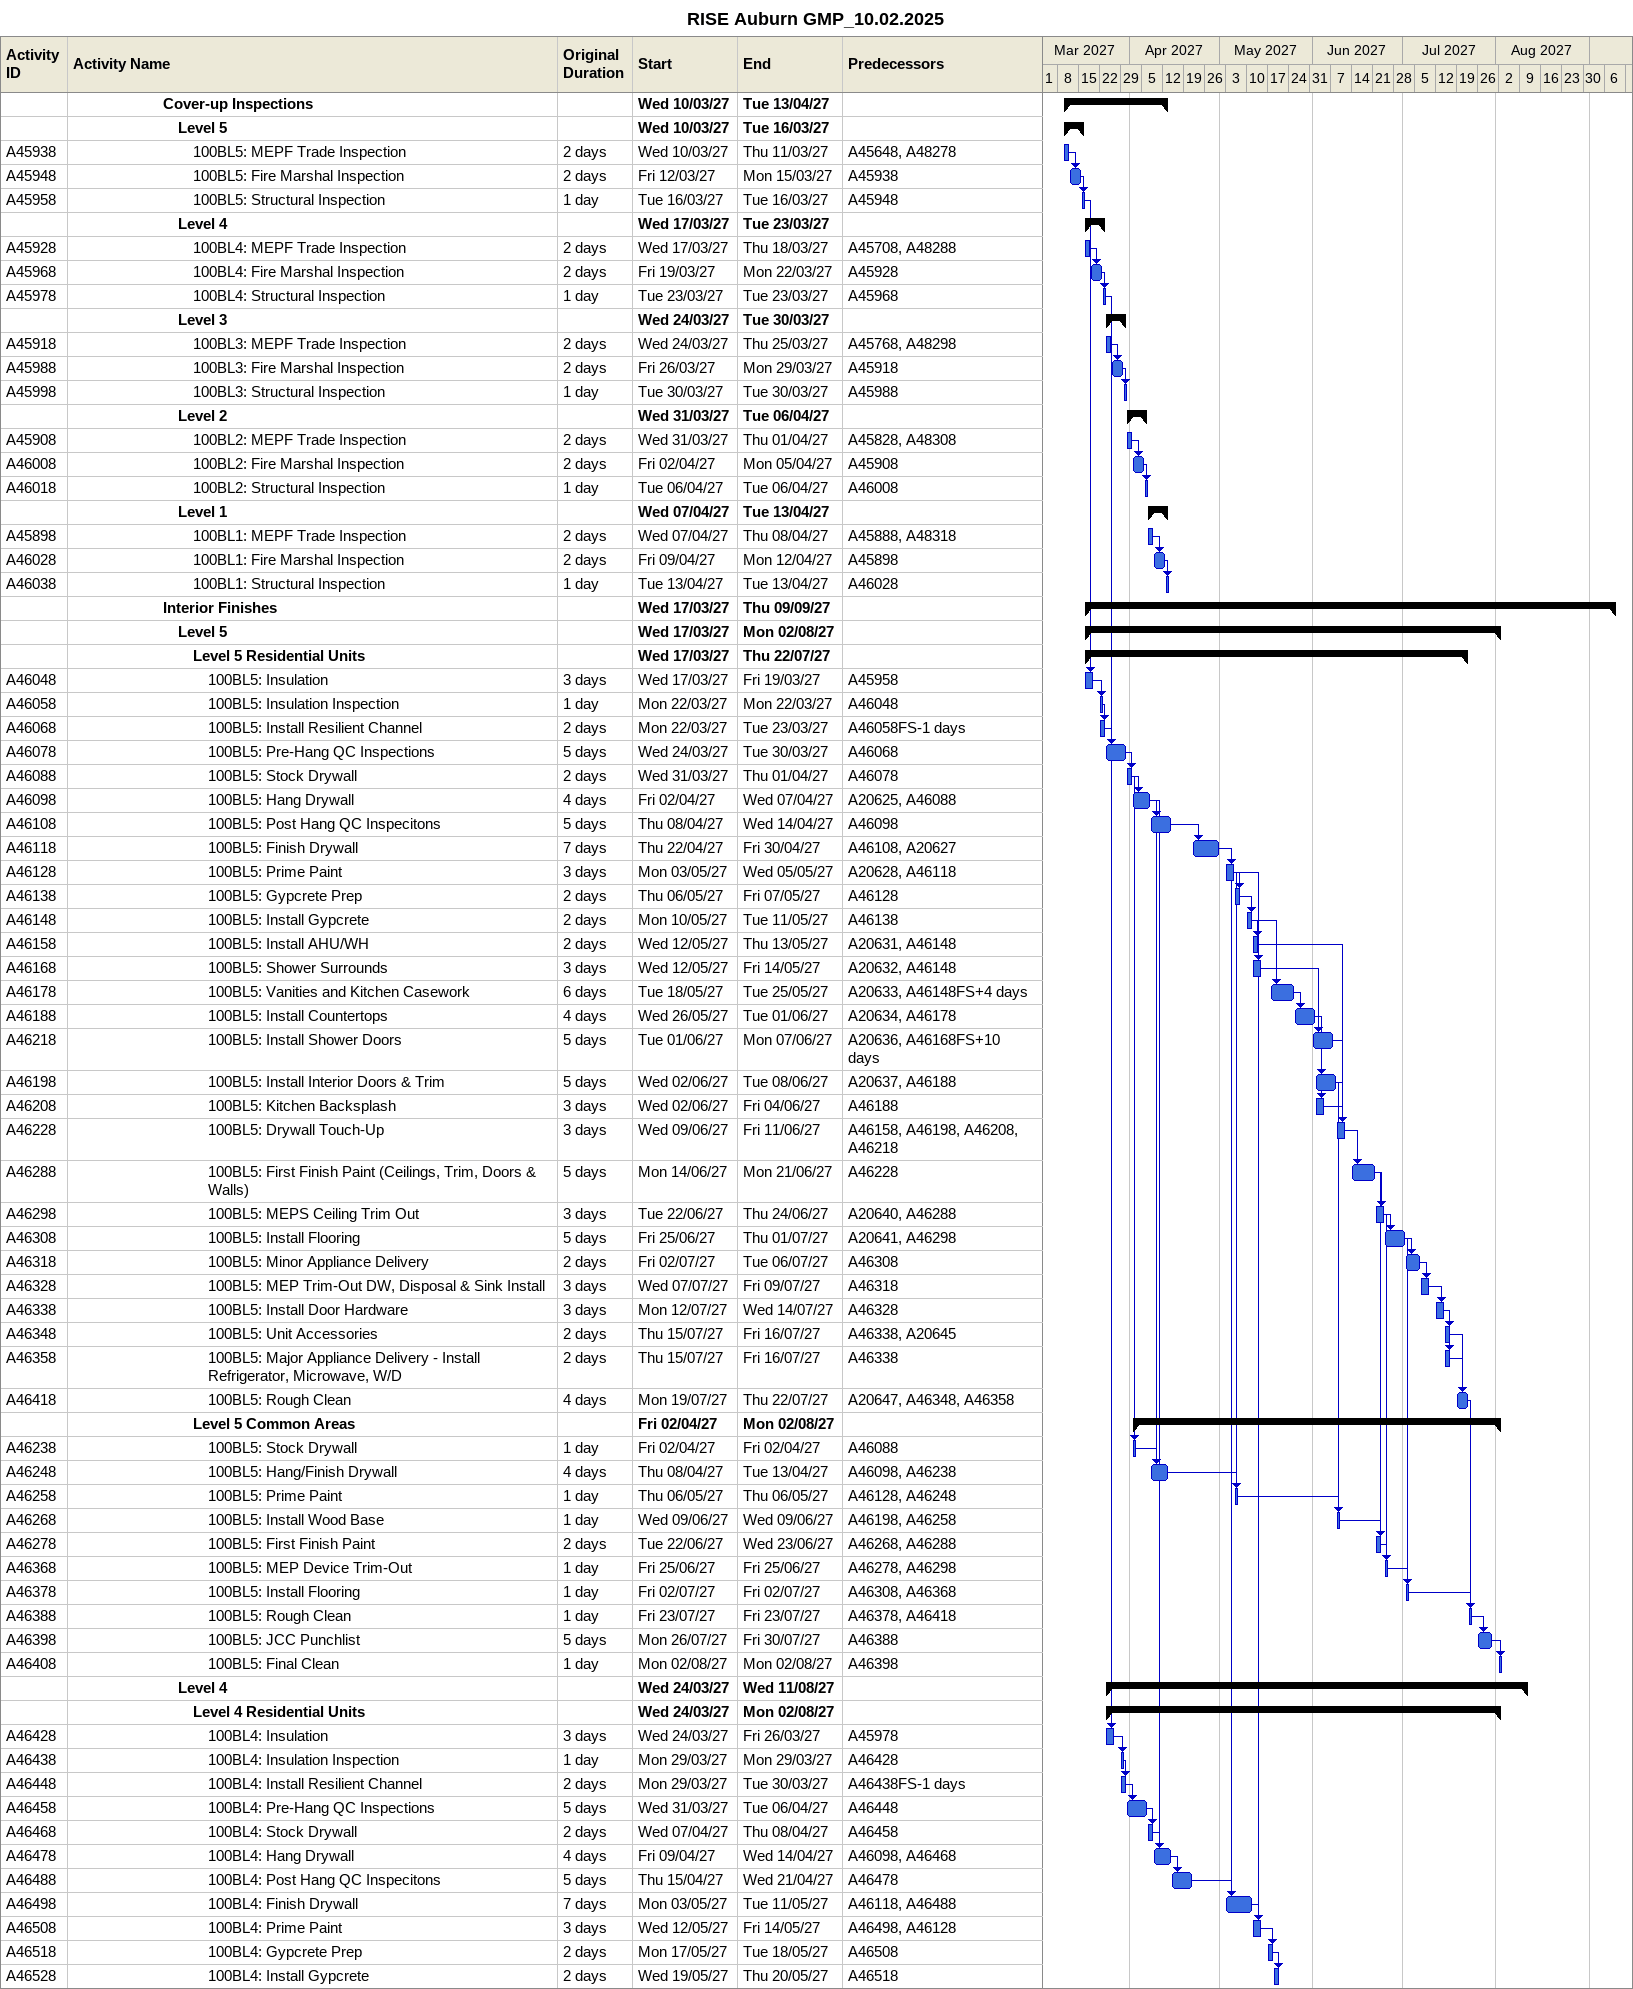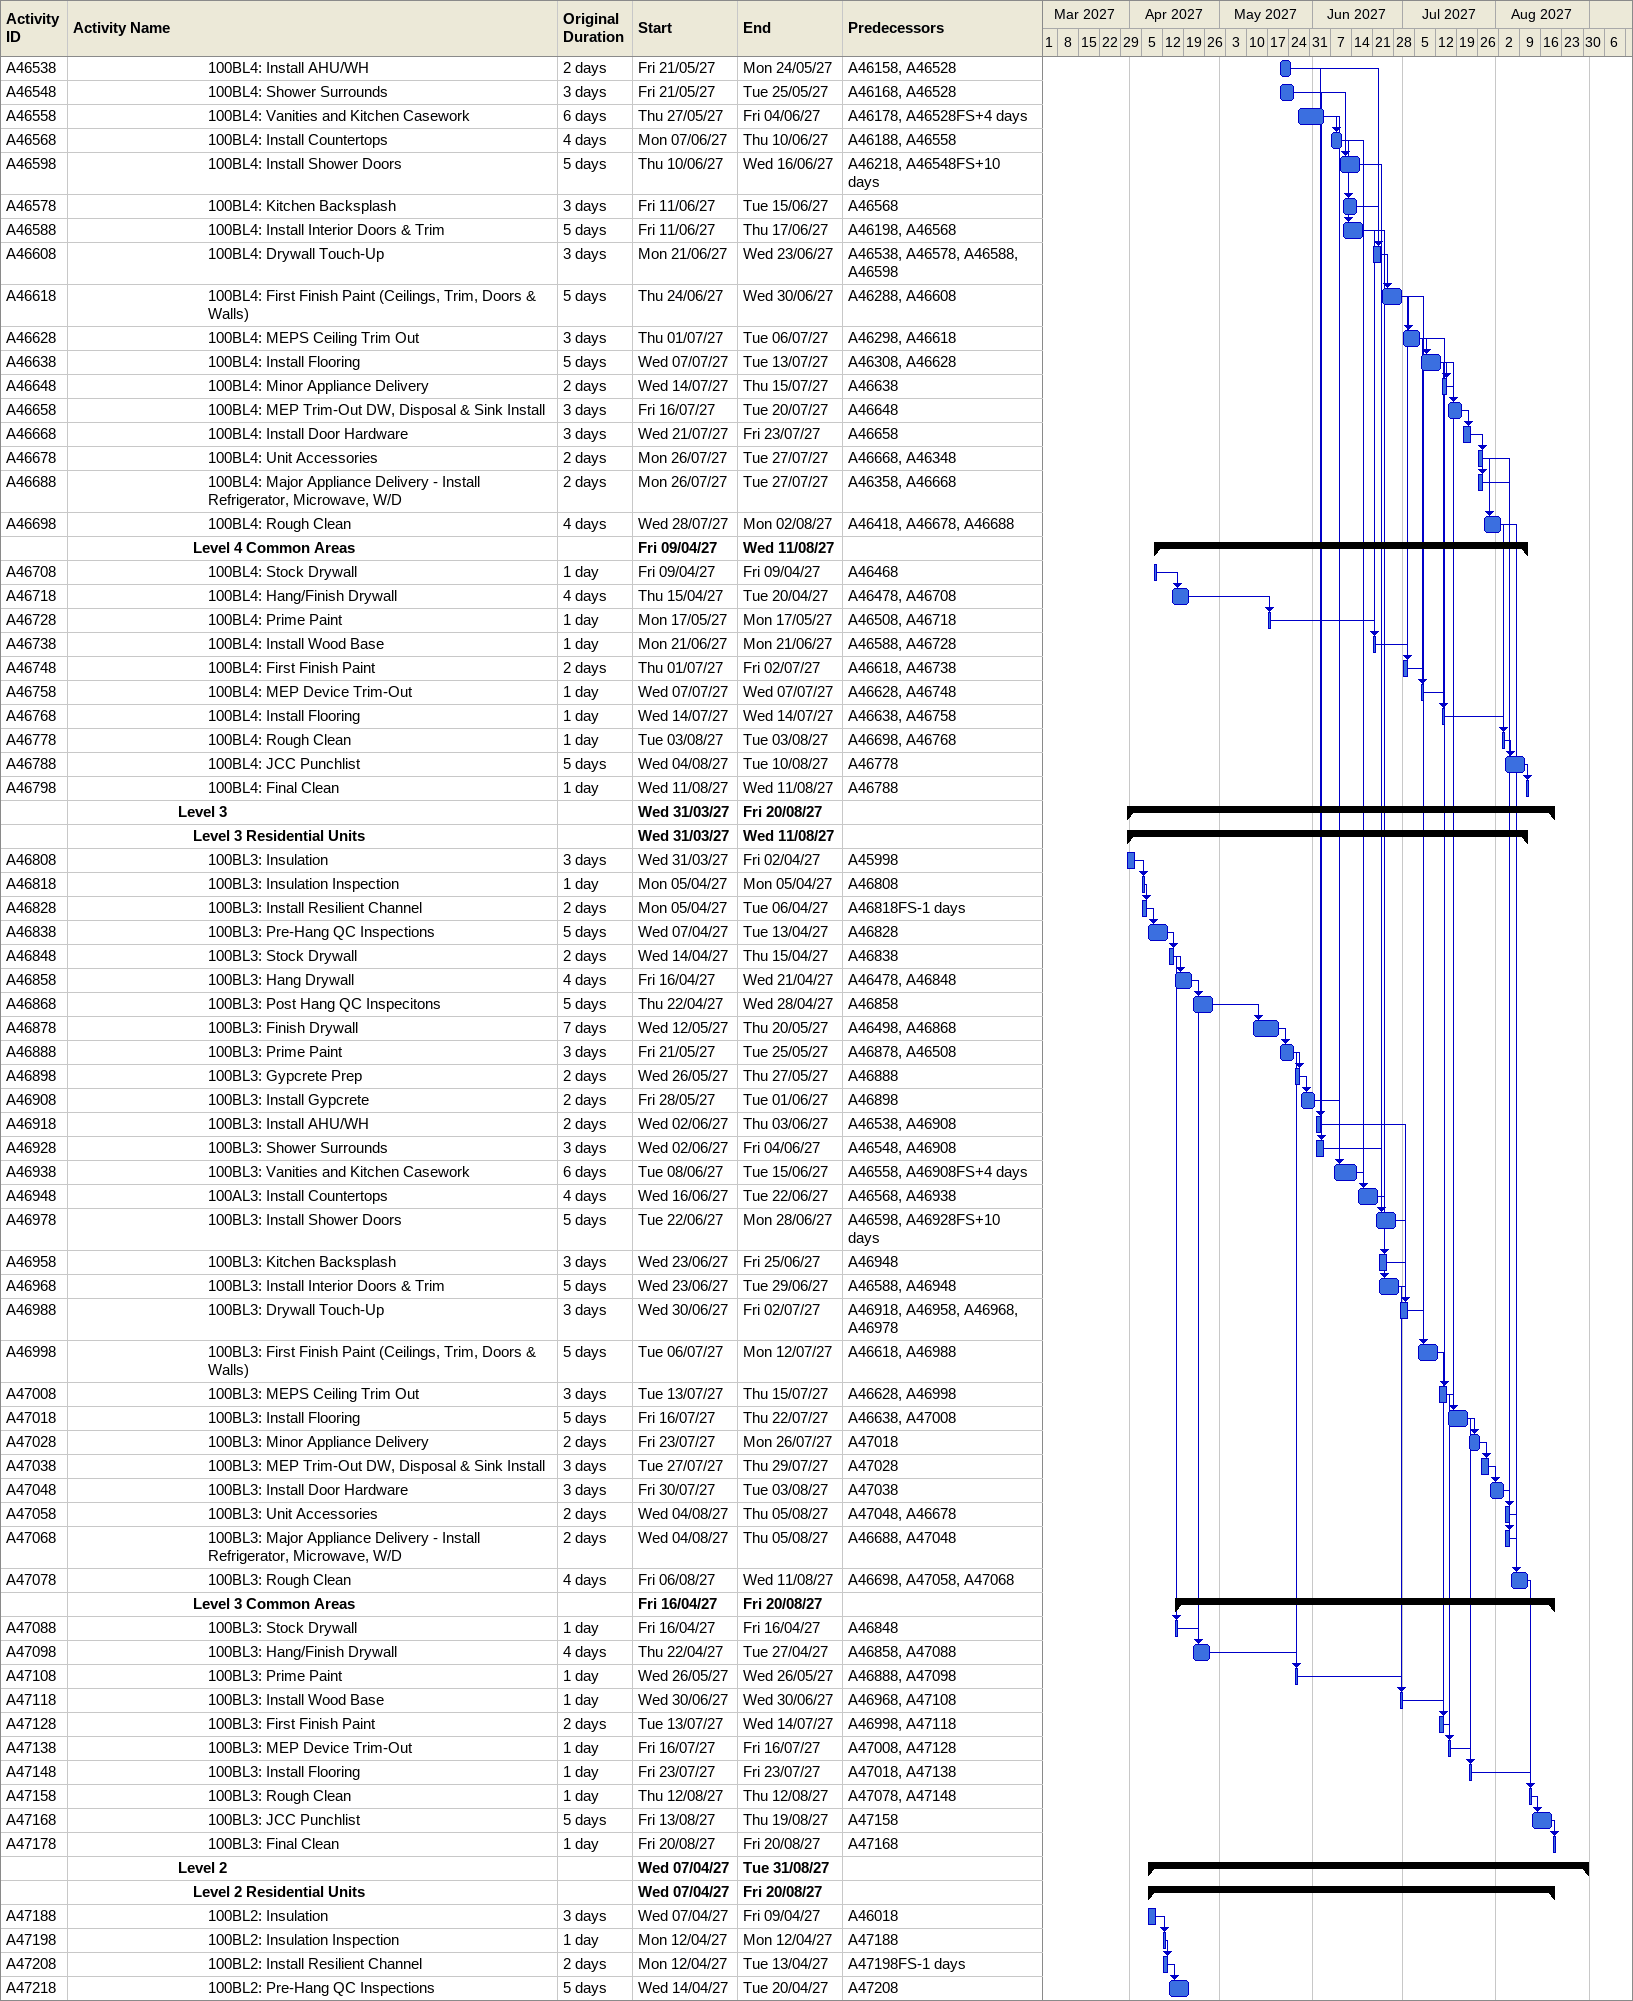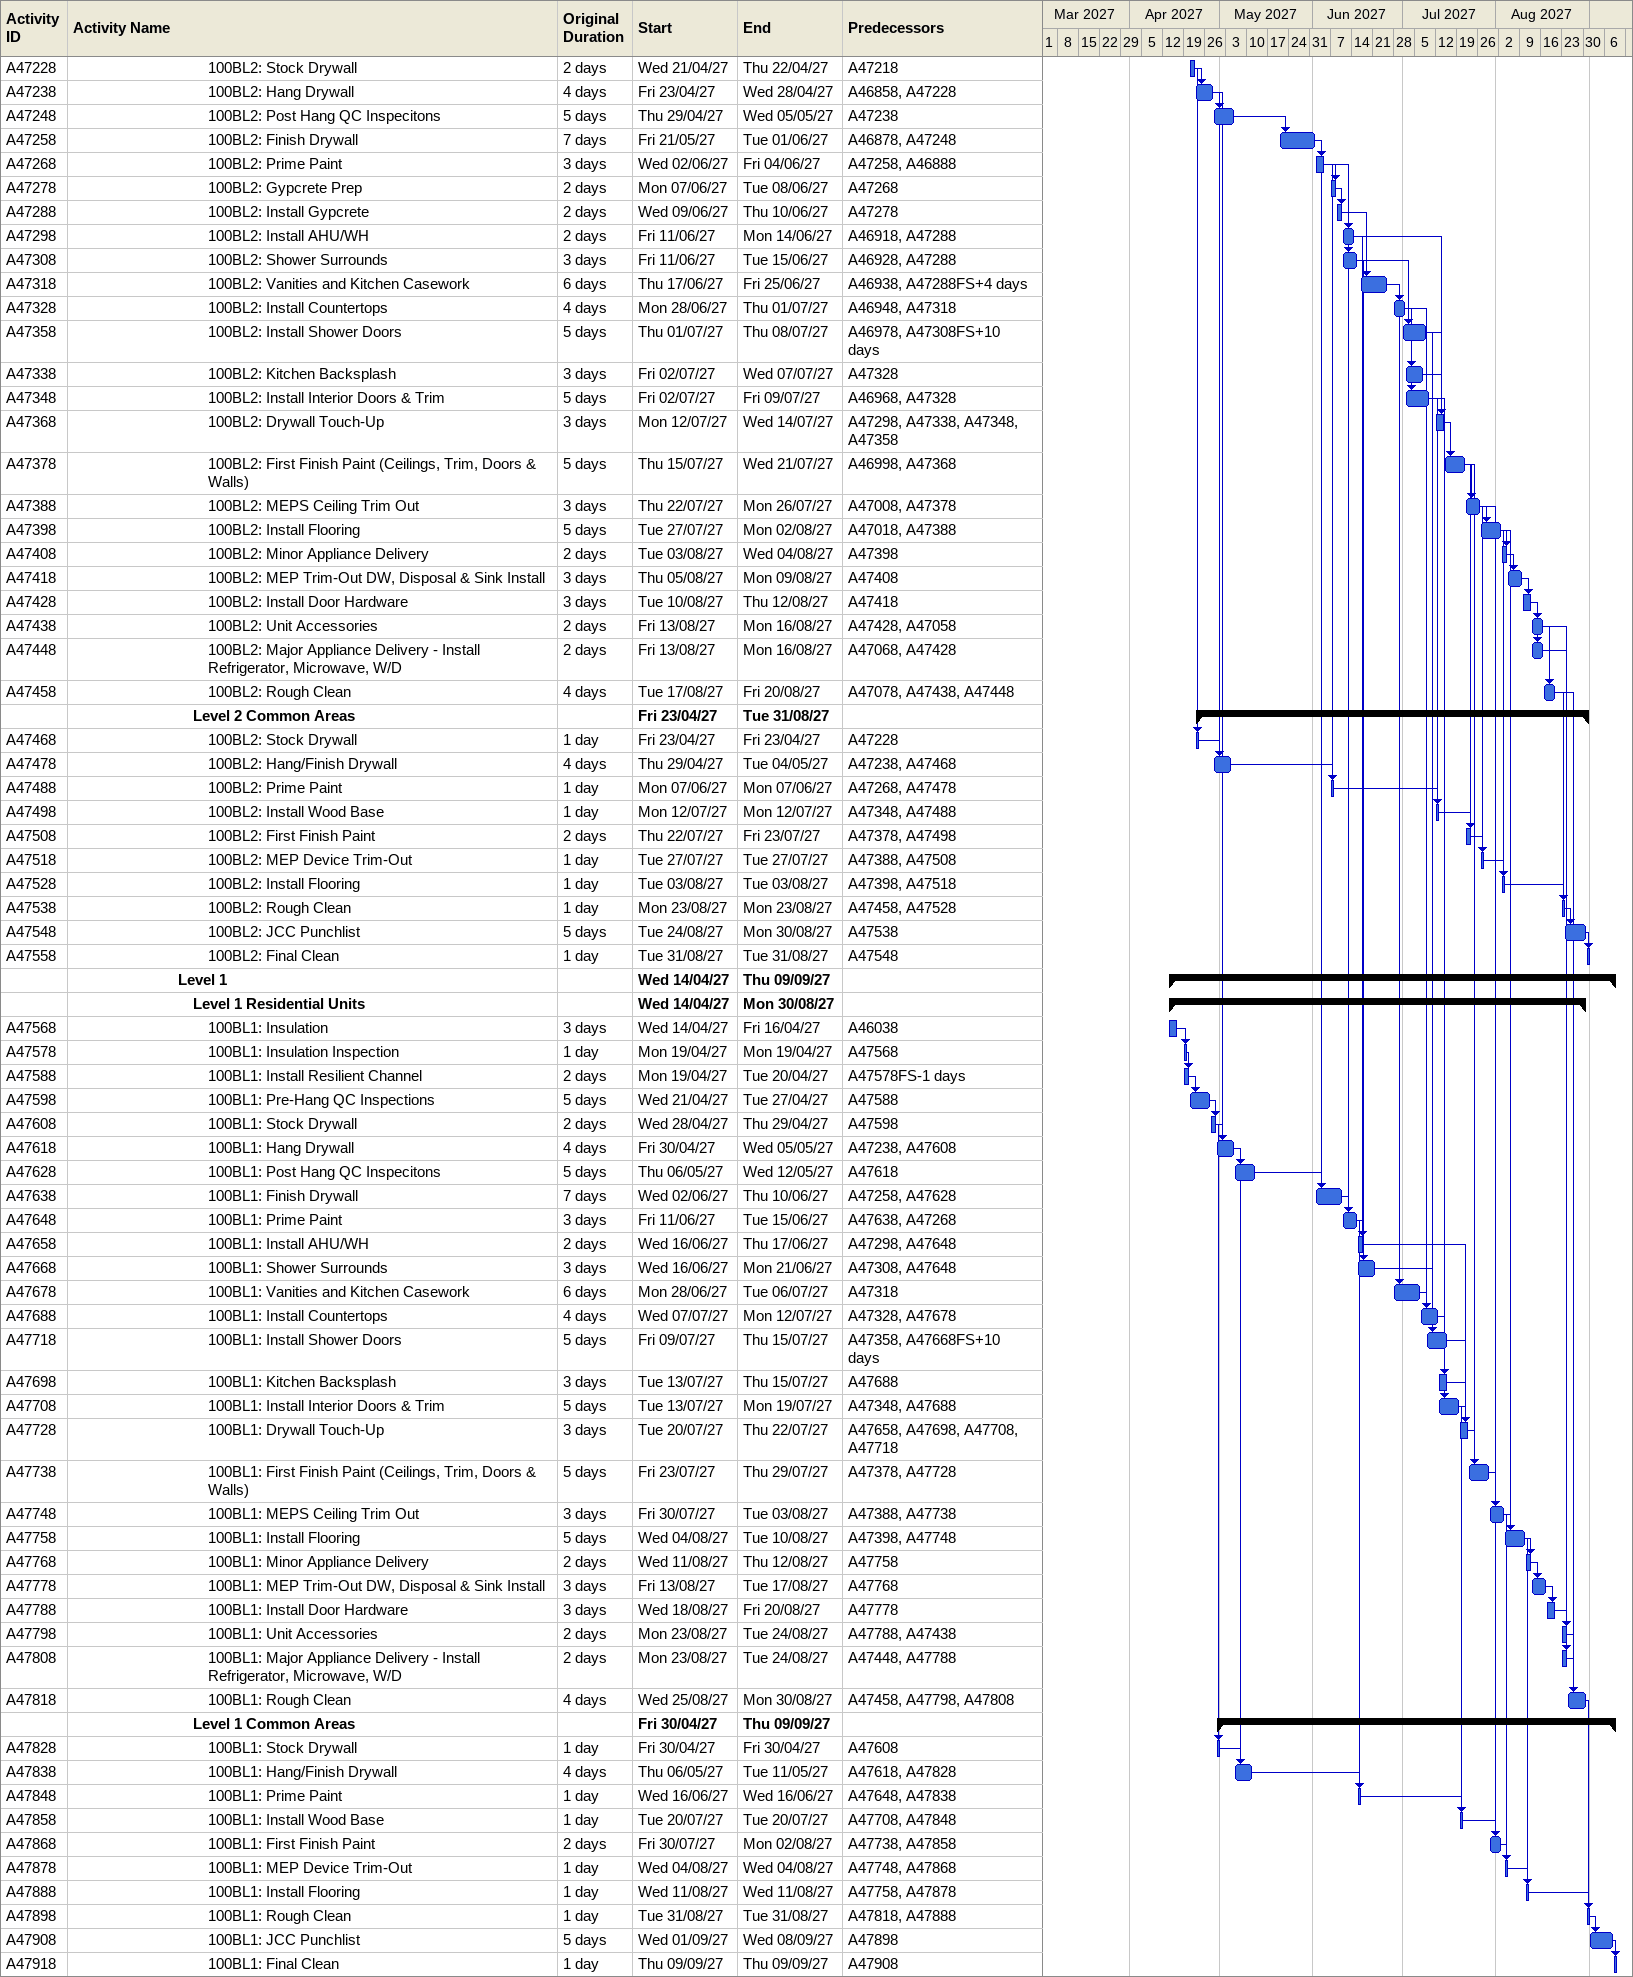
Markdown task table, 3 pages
RISE Auburn GMP_10.02.2025

| ID | Level | Task | Original duration | Start | Finish | Predecessors |
|---|---|---|---|---|---|---|
|  | 7 | **Cover-up Inspections** |  | 2027-03-10 | 2027-04-13 |  |
|  | 8 | **Level 5** |  | 2027-03-10 | 2027-03-16 |  |
| A45938 | 9 | 100BL5: MEPF Trade Inspection | 2d | 2027-03-10 | 2027-03-11 | A45648, A48278 |
| A45948 | 9 | 100BL5: Fire Marshal Inspection | 2d | 2027-03-12 | 2027-03-15 | A45938 |
| A45958 | 9 | 100BL5: Structural Inspection | 1d | 2027-03-16 | 2027-03-16 | A45948 |
|  | 8 | **Level 4** |  | 2027-03-17 | 2027-03-23 |  |
| A45928 | 9 | 100BL4: MEPF Trade Inspection | 2d | 2027-03-17 | 2027-03-18 | A45708, A48288 |
| A45968 | 9 | 100BL4: Fire Marshal Inspection | 2d | 2027-03-19 | 2027-03-22 | A45928 |
| A45978 | 9 | 100BL4: Structural Inspection | 1d | 2027-03-23 | 2027-03-23 | A45968 |
|  | 8 | **Level 3** |  | 2027-03-24 | 2027-03-30 |  |
| A45918 | 9 | 100BL3: MEPF Trade Inspection | 2d | 2027-03-24 | 2027-03-25 | A45768, A48298 |
| A45988 | 9 | 100BL3: Fire Marshal Inspection | 2d | 2027-03-26 | 2027-03-29 | A45918 |
| A45998 | 9 | 100BL3: Structural Inspection | 1d | 2027-03-30 | 2027-03-30 | A45988 |
|  | 8 | **Level 2** |  | 2027-03-31 | 2027-04-06 |  |
| A45908 | 9 | 100BL2: MEPF Trade Inspection | 2d | 2027-03-31 | 2027-04-01 | A45828, A48308 |
| A46008 | 9 | 100BL2: Fire Marshal Inspection | 2d | 2027-04-02 | 2027-04-05 | A45908 |
| A46018 | 9 | 100BL2: Structural Inspection | 1d | 2027-04-06 | 2027-04-06 | A46008 |
|  | 8 | **Level 1** |  | 2027-04-07 | 2027-04-13 |  |
| A45898 | 9 | 100BL1: MEPF Trade Inspection | 2d | 2027-04-07 | 2027-04-08 | A45888, A48318 |
| A46028 | 9 | 100BL1: Fire Marshal Inspection | 2d | 2027-04-09 | 2027-04-12 | A45898 |
| A46038 | 9 | 100BL1: Structural Inspection | 1d | 2027-04-13 | 2027-04-13 | A46028 |
|  | 7 | **Interior Finishes** |  | 2027-03-17 | 2027-09-09 |  |
|  | 8 | **Level 5** |  | 2027-03-17 | 2027-08-02 |  |
|  | 9 | **Level 5 Residential Units** |  | 2027-03-17 | 2027-07-22 |  |
| A46048 | 10 | 100BL5: Insulation | 3d | 2027-03-17 | 2027-03-19 | A45958 |
| A46058 | 10 | 100BL5: Insulation Inspection | 1d | 2027-03-22 | 2027-03-22 | A46048 |
| A46068 | 10 | 100BL5: Install Resilient Channel | 2d | 2027-03-22 | 2027-03-23 | A46058FS-1d |
| A46078 | 10 | 100BL5: Pre-Hang QC Inspections | 5d | 2027-03-24 | 2027-03-30 | A46068 |
| A46088 | 10 | 100BL5: Stock Drywall | 2d | 2027-03-31 | 2027-04-01 | A46078 |
| A46098 | 10 | 100BL5: Hang Drywall | 4d | 2027-04-02 | 2027-04-07 | A20625, A46088 |
| A46108 | 10 | 100BL5: Post Hang QC Inspecitons | 5d | 2027-04-08 | 2027-04-14 | A46098 |
| A46118 | 10 | 100BL5: Finish Drywall | 7d | 2027-04-22 | 2027-04-30 | A46108, A20627 |
| A46128 | 10 | 100BL5: Prime Paint | 3d | 2027-05-03 | 2027-05-05 | A20628, A46118 |
| A46138 | 10 | 100BL5: Gypcrete Prep | 2d | 2027-05-06 | 2027-05-07 | A46128 |
| A46148 | 10 | 100BL5: Install Gypcrete | 2d | 2027-05-10 | 2027-05-11 | A46138 |
| A46158 | 10 | 100BL5: Install AHU/WH | 2d | 2027-05-12 | 2027-05-13 | A20631, A46148 |
| A46168 | 10 | 100BL5: Shower Surrounds | 3d | 2027-05-12 | 2027-05-14 | A20632, A46148 |
| A46178 | 10 | 100BL5: Vanities and Kitchen Casework | 6d | 2027-05-18 | 2027-05-25 | A20633, A46148FS+4d |
| A46188 | 10 | 100BL5: Install Countertops | 4d | 2027-05-26 | 2027-06-01 | A20634, A46178 |
| A46218 | 10 | 100BL5: Install Shower Doors | 5d | 2027-06-01 | 2027-06-07 | A20636, A46168FS+10d |
| A46198 | 10 | 100BL5: Install Interior Doors & Trim | 5d | 2027-06-02 | 2027-06-08 | A20637, A46188 |
| A46208 | 10 | 100BL5: Kitchen Backsplash | 3d | 2027-06-02 | 2027-06-04 | A46188 |
| A46228 | 10 | 100BL5: Drywall Touch-Up | 3d | 2027-06-09 | 2027-06-11 | A46158, A46198, A46208, A46218 |
| A46288 | 10 | 100BL5: First Finish Paint (Ceilings, Trim, Doors & Walls) | 5d | 2027-06-14 | 2027-06-21 | A46228 |
| A46298 | 10 | 100BL5: MEPS Ceiling Trim Out | 3d | 2027-06-22 | 2027-06-24 | A20640, A46288 |
| A46308 | 10 | 100BL5: Install Flooring | 5d | 2027-06-25 | 2027-07-01 | A20641, A46298 |
| A46318 | 10 | 100BL5: Minor Appliance Delivery | 2d | 2027-07-02 | 2027-07-06 | A46308 |
| A46328 | 10 | 100BL5: MEP Trim-Out DW, Disposal & Sink Install | 3d | 2027-07-07 | 2027-07-09 | A46318 |
| A46338 | 10 | 100BL5: Install Door Hardware | 3d | 2027-07-12 | 2027-07-14 | A46328 |
| A46348 | 10 | 100BL5: Unit Accessories | 2d | 2027-07-15 | 2027-07-16 | A46338, A20645 |
| A46358 | 10 | 100BL5: Major Appliance Delivery - Install Refrigerator, Microwave, W/D | 2d | 2027-07-15 | 2027-07-16 | A46338 |
| A46418 | 10 | 100BL5: Rough Clean | 4d | 2027-07-19 | 2027-07-22 | A20647, A46348, A46358 |
|  | 9 | **Level 5 Common Areas** |  | 2027-04-02 | 2027-08-02 |  |
| A46238 | 10 | 100BL5: Stock Drywall | 1d | 2027-04-02 | 2027-04-02 | A46088 |
| A46248 | 10 | 100BL5: Hang/Finish Drywall | 4d | 2027-04-08 | 2027-04-13 | A46098, A46238 |
| A46258 | 10 | 100BL5: Prime Paint | 1d | 2027-05-06 | 2027-05-06 | A46128, A46248 |
| A46268 | 10 | 100BL5: Install Wood Base | 1d | 2027-06-09 | 2027-06-09 | A46198, A46258 |
| A46278 | 10 | 100BL5: First Finish Paint | 2d | 2027-06-22 | 2027-06-23 | A46268, A46288 |
| A46368 | 10 | 100BL5: MEP Device Trim-Out | 1d | 2027-06-25 | 2027-06-25 | A46278, A46298 |
| A46378 | 10 | 100BL5: Install Flooring | 1d | 2027-07-02 | 2027-07-02 | A46308, A46368 |
| A46388 | 10 | 100BL5: Rough Clean | 1d | 2027-07-23 | 2027-07-23 | A46378, A46418 |
| A46398 | 10 | 100BL5: JCC Punchlist | 5d | 2027-07-26 | 2027-07-30 | A46388 |
| A46408 | 10 | 100BL5: Final Clean | 1d | 2027-08-02 | 2027-08-02 | A46398 |
|  | 8 | **Level 4** |  | 2027-03-24 | 2027-08-11 |  |
|  | 9 | **Level 4 Residential Units** |  | 2027-03-24 | 2027-08-02 |  |
| A46428 | 10 | 100BL4: Insulation | 3d | 2027-03-24 | 2027-03-26 | A45978 |
| A46438 | 10 | 100BL4: Insulation Inspection | 1d | 2027-03-29 | 2027-03-29 | A46428 |
| A46448 | 10 | 100BL4: Install Resilient Channel | 2d | 2027-03-29 | 2027-03-30 | A46438FS-1d |
| A46458 | 10 | 100BL4: Pre-Hang QC Inspections | 5d | 2027-03-31 | 2027-04-06 | A46448 |
| A46468 | 10 | 100BL4: Stock Drywall | 2d | 2027-04-07 | 2027-04-08 | A46458 |
| A46478 | 10 | 100BL4: Hang Drywall | 4d | 2027-04-09 | 2027-04-14 | A46098, A46468 |
| A46488 | 10 | 100BL4: Post Hang QC Inspecitons | 5d | 2027-04-15 | 2027-04-21 | A46478 |
| A46498 | 10 | 100BL4: Finish Drywall | 7d | 2027-05-03 | 2027-05-11 | A46118, A46488 |
| A46508 | 10 | 100BL4: Prime Paint | 3d | 2027-05-12 | 2027-05-14 | A46498, A46128 |
| A46518 | 10 | 100BL4: Gypcrete Prep | 2d | 2027-05-17 | 2027-05-18 | A46508 |
| A46528 | 10 | 100BL4: Install Gypcrete | 2d | 2027-05-19 | 2027-05-20 | A46518 |
| A46538 | 10 | 100BL4: Install AHU/WH | 2d | 2027-05-21 | 2027-05-24 | A46158, A46528 |
| A46548 | 10 | 100BL4: Shower Surrounds | 3d | 2027-05-21 | 2027-05-25 | A46168, A46528 |
| A46558 | 10 | 100BL4: Vanities and Kitchen Casework | 6d | 2027-05-27 | 2027-06-04 | A46178, A46528FS+4d |
| A46568 | 10 | 100BL4: Install Countertops | 4d | 2027-06-07 | 2027-06-10 | A46188, A46558 |
| A46598 | 10 | 100BL4: Install Shower Doors | 5d | 2027-06-10 | 2027-06-16 | A46218, A46548FS+10d |
| A46578 | 10 | 100BL4: Kitchen Backsplash | 3d | 2027-06-11 | 2027-06-15 | A46568 |
| A46588 | 10 | 100BL4: Install Interior Doors & Trim | 5d | 2027-06-11 | 2027-06-17 | A46198, A46568 |
| A46608 | 10 | 100BL4: Drywall Touch-Up | 3d | 2027-06-21 | 2027-06-23 | A46538, A46578, A46588, A46598 |
| A46618 | 10 | 100BL4: First Finish Paint (Ceilings, Trim, Doors & Walls) | 5d | 2027-06-24 | 2027-06-30 | A46288, A46608 |
| A46628 | 10 | 100BL4: MEPS Ceiling Trim Out | 3d | 2027-07-01 | 2027-07-06 | A46298, A46618 |
| A46638 | 10 | 100BL4: Install Flooring | 5d | 2027-07-07 | 2027-07-13 | A46308, A46628 |
| A46648 | 10 | 100BL4: Minor Appliance Delivery | 2d | 2027-07-14 | 2027-07-15 | A46638 |
| A46658 | 10 | 100BL4: MEP Trim-Out DW, Disposal & Sink Install | 3d | 2027-07-16 | 2027-07-20 | A46648 |
| A46668 | 10 | 100BL4: Install Door Hardware | 3d | 2027-07-21 | 2027-07-23 | A46658 |
| A46678 | 10 | 100BL4: Unit Accessories | 2d | 2027-07-26 | 2027-07-27 | A46668, A46348 |
| A46688 | 10 | 100BL4: Major Appliance Delivery - Install Refrigerator, Microwave, W/D | 2d | 2027-07-26 | 2027-07-27 | A46358, A46668 |
| A46698 | 10 | 100BL4: Rough Clean | 4d | 2027-07-28 | 2027-08-02 | A46418, A46678, A46688 |
|  | 9 | **Level 4 Common Areas** |  | 2027-04-09 | 2027-08-11 |  |
| A46708 | 10 | 100BL4: Stock Drywall | 1d | 2027-04-09 | 2027-04-09 | A46468 |
| A46718 | 10 | 100BL4: Hang/Finish Drywall | 4d | 2027-04-15 | 2027-04-20 | A46478, A46708 |
| A46728 | 10 | 100BL4: Prime Paint | 1d | 2027-05-17 | 2027-05-17 | A46508, A46718 |
| A46738 | 10 | 100BL4: Install Wood Base | 1d | 2027-06-21 | 2027-06-21 | A46588, A46728 |
| A46748 | 10 | 100BL4: First Finish Paint | 2d | 2027-07-01 | 2027-07-02 | A46618, A46738 |
| A46758 | 10 | 100BL4: MEP Device Trim-Out | 1d | 2027-07-07 | 2027-07-07 | A46628, A46748 |
| A46768 | 10 | 100BL4: Install Flooring | 1d | 2027-07-14 | 2027-07-14 | A46638, A46758 |
| A46778 | 10 | 100BL4: Rough Clean | 1d | 2027-08-03 | 2027-08-03 | A46698, A46768 |
| A46788 | 10 | 100BL4: JCC Punchlist | 5d | 2027-08-04 | 2027-08-10 | A46778 |
| A46798 | 10 | 100BL4: Final Clean | 1d | 2027-08-11 | 2027-08-11 | A46788 |
|  | 8 | **Level 3** |  | 2027-03-31 | 2027-08-20 |  |
|  | 9 | **Level 3 Residential Units** |  | 2027-03-31 | 2027-08-11 |  |
| A46808 | 10 | 100BL3: Insulation | 3d | 2027-03-31 | 2027-04-02 | A45998 |
| A46818 | 10 | 100BL3: Insulation Inspection | 1d | 2027-04-05 | 2027-04-05 | A46808 |
| A46828 | 10 | 100BL3: Install Resilient Channel | 2d | 2027-04-05 | 2027-04-06 | A46818FS-1d |
| A46838 | 10 | 100BL3: Pre-Hang QC Inspections | 5d | 2027-04-07 | 2027-04-13 | A46828 |
| A46848 | 10 | 100BL3: Stock Drywall | 2d | 2027-04-14 | 2027-04-15 | A46838 |
| A46858 | 10 | 100BL3: Hang Drywall | 4d | 2027-04-16 | 2027-04-21 | A46478, A46848 |
| A46868 | 10 | 100BL3: Post Hang QC Inspecitons | 5d | 2027-04-22 | 2027-04-28 | A46858 |
| A46878 | 10 | 100BL3: Finish Drywall | 7d | 2027-05-12 | 2027-05-20 | A46498, A46868 |
| A46888 | 10 | 100BL3: Prime Paint | 3d | 2027-05-21 | 2027-05-25 | A46878, A46508 |
| A46898 | 10 | 100BL3: Gypcrete Prep | 2d | 2027-05-26 | 2027-05-27 | A46888 |
| A46908 | 10 | 100BL3: Install Gypcrete | 2d | 2027-05-28 | 2027-06-01 | A46898 |
| A46918 | 10 | 100BL3: Install AHU/WH | 2d | 2027-06-02 | 2027-06-03 | A46538, A46908 |
| A46928 | 10 | 100BL3: Shower Surrounds | 3d | 2027-06-02 | 2027-06-04 | A46548, A46908 |
| A46938 | 10 | 100BL3: Vanities and Kitchen Casework | 6d | 2027-06-08 | 2027-06-15 | A46558, A46908FS+4d |
| A46948 | 10 | 100AL3: Install Countertops | 4d | 2027-06-16 | 2027-06-22 | A46568, A46938 |
| A46978 | 10 | 100BL3: Install Shower Doors | 5d | 2027-06-22 | 2027-06-28 | A46598, A46928FS+10d |
| A46958 | 10 | 100BL3: Kitchen Backsplash | 3d | 2027-06-23 | 2027-06-25 | A46948 |
| A46968 | 10 | 100BL3: Install Interior Doors & Trim | 5d | 2027-06-23 | 2027-06-29 | A46588, A46948 |
| A46988 | 10 | 100BL3: Drywall Touch-Up | 3d | 2027-06-30 | 2027-07-02 | A46918, A46958, A46968, A46978 |
| A46998 | 10 | 100BL3: First Finish Paint (Ceilings, Trim, Doors & Walls) | 5d | 2027-07-06 | 2027-07-12 | A46618, A46988 |
| A47008 | 10 | 100BL3: MEPS Ceiling Trim Out | 3d | 2027-07-13 | 2027-07-15 | A46628, A46998 |
| A47018 | 10 | 100BL3: Install Flooring | 5d | 2027-07-16 | 2027-07-22 | A46638, A47008 |
| A47028 | 10 | 100BL3: Minor Appliance Delivery | 2d | 2027-07-23 | 2027-07-26 | A47018 |
| A47038 | 10 | 100BL3: MEP Trim-Out DW, Disposal & Sink Install | 3d | 2027-07-27 | 2027-07-29 | A47028 |
| A47048 | 10 | 100BL3: Install Door Hardware | 3d | 2027-07-30 | 2027-08-03 | A47038 |
| A47058 | 10 | 100BL3: Unit Accessories | 2d | 2027-08-04 | 2027-08-05 | A47048, A46678 |
| A47068 | 10 | 100BL3: Major Appliance Delivery - Install Refrigerator, Microwave, W/D | 2d | 2027-08-04 | 2027-08-05 | A46688, A47048 |
| A47078 | 10 | 100BL3: Rough Clean | 4d | 2027-08-06 | 2027-08-11 | A46698, A47058, A47068 |
|  | 9 | **Level 3 Common Areas** |  | 2027-04-16 | 2027-08-20 |  |
| A47088 | 10 | 100BL3: Stock Drywall | 1d | 2027-04-16 | 2027-04-16 | A46848 |
| A47098 | 10 | 100BL3: Hang/Finish Drywall | 4d | 2027-04-22 | 2027-04-27 | A46858, A47088 |
| A47108 | 10 | 100BL3: Prime Paint | 1d | 2027-05-26 | 2027-05-26 | A46888, A47098 |
| A47118 | 10 | 100BL3: Install Wood Base | 1d | 2027-06-30 | 2027-06-30 | A46968, A47108 |
| A47128 | 10 | 100BL3: First Finish Paint | 2d | 2027-07-13 | 2027-07-14 | A46998, A47118 |
| A47138 | 10 | 100BL3: MEP Device Trim-Out | 1d | 2027-07-16 | 2027-07-16 | A47008, A47128 |
| A47148 | 10 | 100BL3: Install Flooring | 1d | 2027-07-23 | 2027-07-23 | A47018, A47138 |
| A47158 | 10 | 100BL3: Rough Clean | 1d | 2027-08-12 | 2027-08-12 | A47078, A47148 |
| A47168 | 10 | 100BL3: JCC Punchlist | 5d | 2027-08-13 | 2027-08-19 | A47158 |
| A47178 | 10 | 100BL3: Final Clean | 1d | 2027-08-20 | 2027-08-20 | A47168 |
|  | 8 | **Level 2** |  | 2027-04-07 | 2027-08-31 |  |
|  | 9 | **Level 2 Residential Units** |  | 2027-04-07 | 2027-08-20 |  |
| A47188 | 10 | 100BL2: Insulation | 3d | 2027-04-07 | 2027-04-09 | A46018 |
| A47198 | 10 | 100BL2: Insulation Inspection | 1d | 2027-04-12 | 2027-04-12 | A47188 |
| A47208 | 10 | 100BL2: Install Resilient Channel | 2d | 2027-04-12 | 2027-04-13 | A47198FS-1d |
| A47218 | 10 | 100BL2: Pre-Hang QC Inspections | 5d | 2027-04-14 | 2027-04-20 | A47208 |
| A47228 | 10 | 100BL2: Stock Drywall | 2d | 2027-04-21 | 2027-04-22 | A47218 |
| A47238 | 10 | 100BL2: Hang Drywall | 4d | 2027-04-23 | 2027-04-28 | A46858, A47228 |
| A47248 | 10 | 100BL2: Post Hang QC Inspecitons | 5d | 2027-04-29 | 2027-05-05 | A47238 |
| A47258 | 10 | 100BL2: Finish Drywall | 7d | 2027-05-21 | 2027-06-01 | A46878, A47248 |
| A47268 | 10 | 100BL2: Prime Paint | 3d | 2027-06-02 | 2027-06-04 | A47258, A46888 |
| A47278 | 10 | 100BL2: Gypcrete Prep | 2d | 2027-06-07 | 2027-06-08 | A47268 |
| A47288 | 10 | 100BL2: Install Gypcrete | 2d | 2027-06-09 | 2027-06-10 | A47278 |
| A47298 | 10 | 100BL2: Install AHU/WH | 2d | 2027-06-11 | 2027-06-14 | A46918, A47288 |
| A47308 | 10 | 100BL2: Shower Surrounds | 3d | 2027-06-11 | 2027-06-15 | A46928, A47288 |
| A47318 | 10 | 100BL2: Vanities and Kitchen Casework | 6d | 2027-06-17 | 2027-06-25 | A46938, A47288FS+4d |
| A47328 | 10 | 100BL2: Install Countertops | 4d | 2027-06-28 | 2027-07-01 | A46948, A47318 |
| A47358 | 10 | 100BL2: Install Shower Doors | 5d | 2027-07-01 | 2027-07-08 | A46978, A47308FS+10d |
| A47338 | 10 | 100BL2: Kitchen Backsplash | 3d | 2027-07-02 | 2027-07-07 | A47328 |
| A47348 | 10 | 100BL2: Install Interior Doors & Trim | 5d | 2027-07-02 | 2027-07-09 | A46968, A47328 |
| A47368 | 10 | 100BL2: Drywall Touch-Up | 3d | 2027-07-12 | 2027-07-14 | A47298, A47338, A47348, A47358 |
| A47378 | 10 | 100BL2: First Finish Paint (Ceilings, Trim, Doors & Walls) | 5d | 2027-07-15 | 2027-07-21 | A46998, A47368 |
| A47388 | 10 | 100BL2: MEPS Ceiling Trim Out | 3d | 2027-07-22 | 2027-07-26 | A47008, A47378 |
| A47398 | 10 | 100BL2: Install Flooring | 5d | 2027-07-27 | 2027-08-02 | A47018, A47388 |
| A47408 | 10 | 100BL2: Minor Appliance Delivery | 2d | 2027-08-03 | 2027-08-04 | A47398 |
| A47418 | 10 | 100BL2: MEP Trim-Out DW, Disposal & Sink Install | 3d | 2027-08-05 | 2027-08-09 | A47408 |
| A47428 | 10 | 100BL2: Install Door Hardware | 3d | 2027-08-10 | 2027-08-12 | A47418 |
| A47438 | 10 | 100BL2: Unit Accessories | 2d | 2027-08-13 | 2027-08-16 | A47428, A47058 |
| A47448 | 10 | 100BL2: Major Appliance Delivery - Install Refrigerator, Microwave, W/D | 2d | 2027-08-13 | 2027-08-16 | A47068, A47428 |
| A47458 | 10 | 100BL2: Rough Clean | 4d | 2027-08-17 | 2027-08-20 | A47078, A47438, A47448 |
|  | 9 | **Level 2 Common Areas** |  | 2027-04-23 | 2027-08-31 |  |
| A47468 | 10 | 100BL2: Stock Drywall | 1d | 2027-04-23 | 2027-04-23 | A47228 |
| A47478 | 10 | 100BL2: Hang/Finish Drywall | 4d | 2027-04-29 | 2027-05-04 | A47238, A47468 |
| A47488 | 10 | 100BL2: Prime Paint | 1d | 2027-06-07 | 2027-06-07 | A47268, A47478 |
| A47498 | 10 | 100BL2: Install Wood Base | 1d | 2027-07-12 | 2027-07-12 | A47348, A47488 |
| A47508 | 10 | 100BL2: First Finish Paint | 2d | 2027-07-22 | 2027-07-23 | A47378, A47498 |
| A47518 | 10 | 100BL2: MEP Device Trim-Out | 1d | 2027-07-27 | 2027-07-27 | A47388, A47508 |
| A47528 | 10 | 100BL2: Install Flooring | 1d | 2027-08-03 | 2027-08-03 | A47398, A47518 |
| A47538 | 10 | 100BL2: Rough Clean | 1d | 2027-08-23 | 2027-08-23 | A47458, A47528 |
| A47548 | 10 | 100BL2: JCC Punchlist | 5d | 2027-08-24 | 2027-08-30 | A47538 |
| A47558 | 10 | 100BL2: Final Clean | 1d | 2027-08-31 | 2027-08-31 | A47548 |
|  | 8 | **Level 1** |  | 2027-04-14 | 2027-09-09 |  |
|  | 9 | **Level 1 Residential Units** |  | 2027-04-14 | 2027-08-30 |  |
| A47568 | 10 | 100BL1: Insulation | 3d | 2027-04-14 | 2027-04-16 | A46038 |
| A47578 | 10 | 100BL1: Insulation Inspection | 1d | 2027-04-19 | 2027-04-19 | A47568 |
| A47588 | 10 | 100BL1: Install Resilient Channel | 2d | 2027-04-19 | 2027-04-20 | A47578FS-1d |
| A47598 | 10 | 100BL1: Pre-Hang QC Inspections | 5d | 2027-04-21 | 2027-04-27 | A47588 |
| A47608 | 10 | 100BL1: Stock Drywall | 2d | 2027-04-28 | 2027-04-29 | A47598 |
| A47618 | 10 | 100BL1: Hang Drywall | 4d | 2027-04-30 | 2027-05-05 | A47238, A47608 |
| A47628 | 10 | 100BL1: Post Hang QC Inspecitons | 5d | 2027-05-06 | 2027-05-12 | A47618 |
| A47638 | 10 | 100BL1: Finish Drywall | 7d | 2027-06-02 | 2027-06-10 | A47258, A47628 |
| A47648 | 10 | 100BL1: Prime Paint | 3d | 2027-06-11 | 2027-06-15 | A47638, A47268 |
| A47658 | 10 | 100BL1: Install AHU/WH | 2d | 2027-06-16 | 2027-06-17 | A47298, A47648 |
| A47668 | 10 | 100BL1: Shower Surrounds | 3d | 2027-06-16 | 2027-06-21 | A47308, A47648 |
| A47678 | 10 | 100BL1: Vanities and Kitchen Casework | 6d | 2027-06-28 | 2027-07-06 | A47318 |
| A47688 | 10 | 100BL1: Install Countertops | 4d | 2027-07-07 | 2027-07-12 | A47328, A47678 |
| A47718 | 10 | 100BL1: Install Shower Doors | 5d | 2027-07-09 | 2027-07-15 | A47358, A47668FS+10d |
| A47698 | 10 | 100BL1: Kitchen Backsplash | 3d | 2027-07-13 | 2027-07-15 | A47688 |
| A47708 | 10 | 100BL1: Install Interior Doors & Trim | 5d | 2027-07-13 | 2027-07-19 | A47348, A47688 |
| A47728 | 10 | 100BL1: Drywall Touch-Up | 3d | 2027-07-20 | 2027-07-22 | A47658, A47698, A47708, A47718 |
| A47738 | 10 | 100BL1: First Finish Paint (Ceilings, Trim, Doors & Walls) | 5d | 2027-07-23 | 2027-07-29 | A47378, A47728 |
| A47748 | 10 | 100BL1: MEPS Ceiling Trim Out | 3d | 2027-07-30 | 2027-08-03 | A47388, A47738 |
| A47758 | 10 | 100BL1: Install Flooring | 5d | 2027-08-04 | 2027-08-10 | A47398, A47748 |
| A47768 | 10 | 100BL1: Minor Appliance Delivery | 2d | 2027-08-11 | 2027-08-12 | A47758 |
| A47778 | 10 | 100BL1: MEP Trim-Out DW, Disposal & Sink Install | 3d | 2027-08-13 | 2027-08-17 | A47768 |
| A47788 | 10 | 100BL1: Install Door Hardware | 3d | 2027-08-18 | 2027-08-20 | A47778 |
| A47798 | 10 | 100BL1: Unit Accessories | 2d | 2027-08-23 | 2027-08-24 | A47788, A47438 |
| A47808 | 10 | 100BL1: Major Appliance Delivery - Install Refrigerator, Microwave, W/D | 2d | 2027-08-23 | 2027-08-24 | A47448, A47788 |
| A47818 | 10 | 100BL1: Rough Clean | 4d | 2027-08-25 | 2027-08-30 | A47458, A47798, A47808 |
|  | 9 | **Level 1 Common Areas** |  | 2027-04-30 | 2027-09-09 |  |
| A47828 | 10 | 100BL1: Stock Drywall | 1d | 2027-04-30 | 2027-04-30 | A47608 |
| A47838 | 10 | 100BL1: Hang/Finish Drywall | 4d | 2027-05-06 | 2027-05-11 | A47618, A47828 |
| A47848 | 10 | 100BL1: Prime Paint | 1d | 2027-06-16 | 2027-06-16 | A47648, A47838 |
| A47858 | 10 | 100BL1: Install Wood Base | 1d | 2027-07-20 | 2027-07-20 | A47708, A47848 |
| A47868 | 10 | 100BL1: First Finish Paint | 2d | 2027-07-30 | 2027-08-02 | A47738, A47858 |
| A47878 | 10 | 100BL1: MEP Device Trim-Out | 1d | 2027-08-04 | 2027-08-04 | A47748, A47868 |
| A47888 | 10 | 100BL1: Install Flooring | 1d | 2027-08-11 | 2027-08-11 | A47758, A47878 |
| A47898 | 10 | 100BL1: Rough Clean | 1d | 2027-08-31 | 2027-08-31 | A47818, A47888 |
| A47908 | 10 | 100BL1: JCC Punchlist | 5d | 2027-09-01 | 2027-09-08 | A47898 |
| A47918 | 10 | 100BL1: Final Clean | 1d | 2027-09-09 | 2027-09-09 | A47908 |
